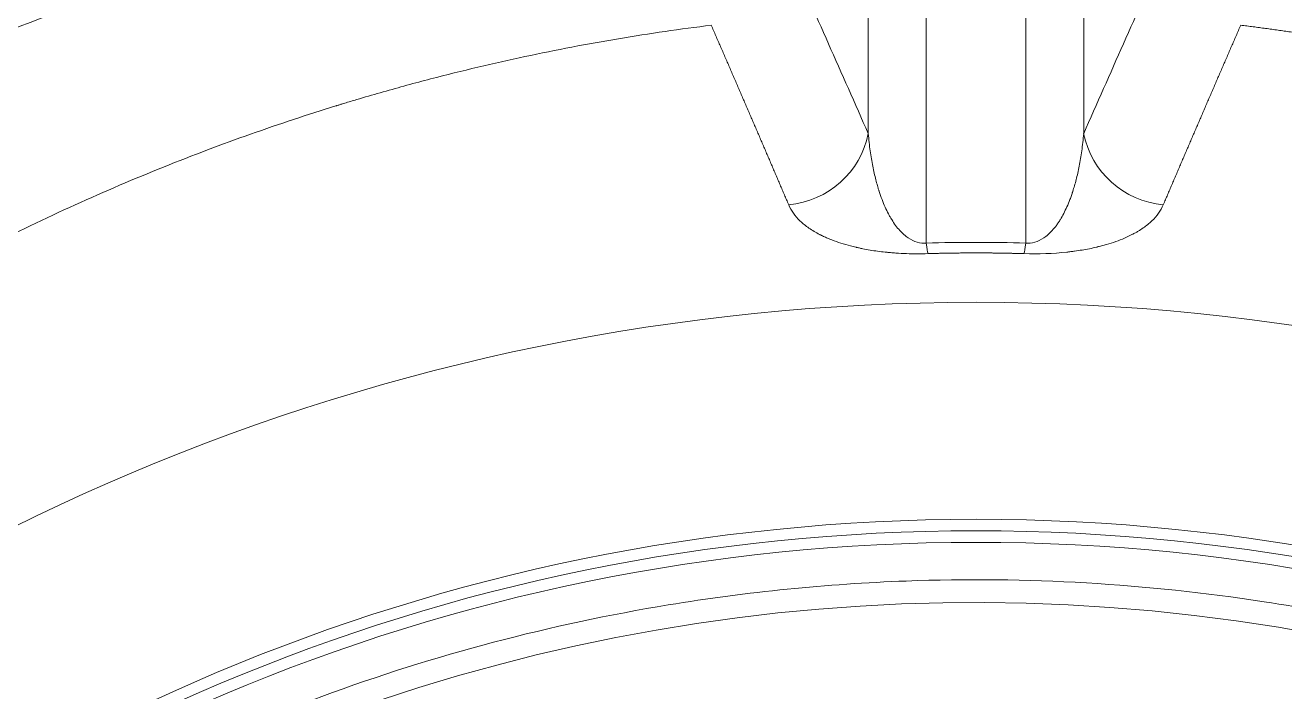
# Model space of a CAD drawing. Header units: millimetres. Extents: x 4664 to 8864, y -38 to 2932.
# Drawn here: x 7907.99 to 7926.51, y 2240.34 to 2250.14 of the extents above; entities that cross this region are included whole.
import ezdxf

# ---------------------------------------------------------------- set-up
doc = ezdxf.new("R2010")
doc.units = ezdxf.units.MM

msp = doc.modelspace()

# ---------------------------------------------------------------- linework, layer by layer
at = {"lineweight": 5}
for p, q in [((7920.389, 2248.55), (7920.389, 2260.617)), ((7923.556, 2260.617), (7923.556, 2248.55)), ((7921.24, 2260.435), (7921.24, 2246.94)), ((7922.705, 2246.94), (7922.705, 2260.435))]:
    msp.add_line(p, q, dxfattribs=at)
for radius in [31.888, 28.697, 28.528, 28.358]:
    msp.add_circle((7921.973, 2214.181), radius, dxfattribs=at)
msp.add_arc((7921.973, 2214.181), 27.471, 79.3705, 240.9439, dxfattribs=at)
for centre, major_axis, ratio, start_param, end_param in [((7919.112, 2248.786), (1.195, 0.527), 0.983038, 4.384748, 5.67676), ((7924.833, 2248.786), (-1.195, 0.527), 0.983038, 0.606425, 1.898438), ((7921.973, 2220.981), (0, 25.97), 0.952222, 6.253566, 6.312805), ((7921.24, 2248.07), (-0.041, 1.305), 0.053788, 2.617157, 2.966804), ((7922.705, 2248.07), (0.041, 1.305), 0.053788, 3.316381, 3.666029)]:
    msp.add_ellipse(centre, major_axis=major_axis, ratio=ratio, start_param=start_param, end_param=end_param, dxfattribs=at)
for points, knots in [([(7907.12, 2249.816), (7907.557, 2249.993), (7908.433, 2250.331), (7909.758, 2250.789), (7910.648, 2251.061), (7911.319, 2251.253), (7911.542, 2251.315), (7911.879, 2251.405), (7912.047, 2251.45), (7912.244, 2251.5), (7912.342, 2251.525), (7912.391, 2251.537), (7912.416, 2251.544), (7912.428, 2251.547), (7912.434, 2251.548), (7912.438, 2251.549), (7912.439, 2251.549), (7912.44, 2251.549), (7912.44, 2251.55), (7912.44, 2251.55), (7912.9, 2251.664), (7913.819, 2251.876), (7915.204, 2252.143), (7916.593, 2252.359), (7917.523, 2252.471), (7917.988, 2252.518)], [0, 0, 0, 0, 0.125, 0.25, 0.375, 0.375, 0.4375, 0.4375, 0.46875, 0.484375, 0.492187, 0.496094, 0.498047, 0.499023, 0.499512, 0.499756, 0.499878, 0.499939, 0.499939, 0.5, 0.5, 0.625, 0.75, 0.875, 1, 1, 1, 1]), ([(7925.957, 2252.518), (7926.423, 2252.471), (7927.353, 2252.359), (7928.743, 2252.142), (7929.667, 2251.964), (7930.359, 2251.818), (7930.589, 2251.767), (7930.934, 2251.688), (7931.106, 2251.647), (7931.307, 2251.598), (7931.408, 2251.574), (7931.458, 2251.561), (7931.483, 2251.555), (7931.496, 2251.552), (7931.502, 2251.55), (7931.505, 2251.549), (7931.507, 2251.549), (7931.508, 2251.549), (7931.508, 2251.549), (7931.508, 2251.549), (7931.958, 2251.437), (7932.855, 2251.196), (7934.189, 2250.788), (7935.513, 2250.331), (7936.389, 2249.993), (7936.825, 2249.816)], [0, 0, 0, 0, 0.125, 0.25, 0.375, 0.375, 0.4375, 0.4375, 0.46875, 0.484375, 0.492187, 0.496094, 0.498047, 0.499023, 0.499512, 0.499756, 0.499878, 0.499939, 0.499939, 0.5, 0.5, 0.625, 0.75, 0.875, 1, 1, 1, 1]), ([(7918.079, 2250.144), (7917.628, 2250.088), (7917.173, 2250.022), (7916.26, 2249.869), (7915.8, 2249.781), (7914.879, 2249.584), (7914.416, 2249.475), (7913.72, 2249.294), (7913.488, 2249.23), (7913.14, 2249.131), (7912.965, 2249.081), (7912.762, 2249.02), (7912.66, 2248.989), (7912.609, 2248.973), (7912.584, 2248.965), (7912.571, 2248.961), (7912.565, 2248.959), (7912.562, 2248.958), (7912.56, 2248.958), (7912.559, 2248.958), (7912.559, 2248.957), (7912.559, 2248.957), (7912.559, 2248.957), (7912.559, 2248.957), (7912.559, 2248.957), (7912.146, 2248.83), (7911.728, 2248.692), (7910.884, 2248.393), (7910.457, 2248.232), (7909.596, 2247.885), (7909.162, 2247.7), (7908.287, 2247.304), (7907.847, 2247.093), (7907.405, 2246.869)], [0, 0, 0, 0, 0.125, 0.125, 0.25, 0.25, 0.375, 0.375, 0.4375, 0.4375, 0.46875, 0.484375, 0.492187, 0.496094, 0.498047, 0.499023, 0.499512, 0.499756, 0.499878, 0.499939, 0.499969, 0.499985, 0.499992, 0.499992, 0.5, 0.5, 0.625, 0.625, 0.75, 0.75, 0.875, 0.875, 1, 1, 1, 1]), ([(7919.218, 2247.504), (7919.207, 2247.529), (7919.186, 2247.577), (7919.155, 2247.651), (7919.124, 2247.724), (7919.092, 2247.797), (7919.061, 2247.871), (7919.029, 2247.945), (7918.997, 2248.019), (7918.966, 2248.093), (7918.934, 2248.167), (7918.902, 2248.241), (7918.87, 2248.316), (7918.838, 2248.39), (7918.806, 2248.465), (7918.774, 2248.54), (7918.741, 2248.615), (7918.709, 2248.69), (7918.676, 2248.765), (7918.644, 2248.841), (7918.611, 2248.916), (7918.579, 2248.992), (7918.546, 2249.068), (7918.513, 2249.144), (7918.48, 2249.22), (7918.447, 2249.296), (7918.414, 2249.373), (7918.381, 2249.449), (7918.348, 2249.526), (7918.315, 2249.603), (7918.281, 2249.68), (7918.248, 2249.757), (7918.214, 2249.834), (7918.181, 2249.911), (7918.147, 2249.989), (7918.113, 2250.067), (7918.091, 2250.118), (7918.079, 2250.144)], [0, 0, 0, 0, 0.027549, 0.055158, 0.082828, 0.110557, 0.138347, 0.166197, 0.194107, 0.222077, 0.250107, 0.278197, 0.306348, 0.334559, 0.362829, 0.39116, 0.419551, 0.448002, 0.476514, 0.505085, 0.533717, 0.562408, 0.59116, 0.619972, 0.648844, 0.677777, 0.706769, 0.735821, 0.764934, 0.794107, 0.82334, 0.852633, 0.881986, 0.911399, 0.940873, 0.970406, 1, 1, 1, 1]), ([(7925.866, 2250.144), (7925.854, 2250.118), (7925.832, 2250.067), (7925.798, 2249.989), (7925.764, 2249.911), (7925.731, 2249.834), (7925.697, 2249.757), (7925.664, 2249.68), (7925.631, 2249.603), (7925.597, 2249.526), (7925.564, 2249.449), (7925.531, 2249.373), (7925.498, 2249.296), (7925.465, 2249.22), (7925.432, 2249.144), (7925.399, 2249.068), (7925.366, 2248.992), (7925.334, 2248.916), (7925.301, 2248.841), (7925.269, 2248.765), (7925.236, 2248.69), (7925.204, 2248.615), (7925.171, 2248.54), (7925.139, 2248.465), (7925.107, 2248.39), (7925.075, 2248.316), (7925.043, 2248.241), (7925.011, 2248.167), (7924.979, 2248.093), (7924.948, 2248.019), (7924.916, 2247.945), (7924.884, 2247.871), (7924.853, 2247.797), (7924.821, 2247.724), (7924.79, 2247.651), (7924.759, 2247.577), (7924.738, 2247.529), (7924.727, 2247.504)], [0, 0, 0, 0, 0.029594, 0.059127, 0.088601, 0.118014, 0.147367, 0.17666, 0.205893, 0.235066, 0.264179, 0.293231, 0.322223, 0.351156, 0.380028, 0.40884, 0.437592, 0.466283, 0.494915, 0.523486, 0.551998, 0.580449, 0.60884, 0.637171, 0.665441, 0.693652, 0.721803, 0.749893, 0.777923, 0.805893, 0.833803, 0.861653, 0.889443, 0.917172, 0.944842, 0.972451, 1, 1, 1, 1]), ([(7936.54, 2246.869), (7936.532, 2246.873), (7936.516, 2246.881), (7936.492, 2246.894), (7936.468, 2246.906), (7936.444, 2246.918), (7936.42, 2246.93), (7936.396, 2246.942), (7936.372, 2246.954), (7936.348, 2246.966), (7936.324, 2246.978), (7936.3, 2246.99), (7936.276, 2247.001), (7936.252, 2247.013), (7936.229, 2247.025), (7936.205, 2247.037), (7936.181, 2247.049), (7936.157, 2247.06), (7936.133, 2247.072), (7936.109, 2247.084), (7936.085, 2247.095), (7936.062, 2247.107), (7936.038, 2247.119), (7936.014, 2247.13), (7935.99, 2247.142), (7935.966, 2247.153), (7935.943, 2247.165), (7935.919, 2247.176), (7935.895, 2247.188), (7935.871, 2247.199), (7935.848, 2247.21), (7935.824, 2247.222), (7935.8, 2247.233), (7935.776, 2247.244), (7935.753, 2247.256), (7935.729, 2247.267), (7935.705, 2247.278), (7935.682, 2247.289), (7935.658, 2247.3), (7935.634, 2247.311), (7935.611, 2247.322), (7935.587, 2247.334), (7935.563, 2247.345), (7935.54, 2247.356), (7935.516, 2247.367), (7935.493, 2247.378), (7935.469, 2247.388), (7935.445, 2247.399), (7935.422, 2247.41), (7935.398, 2247.421), (7935.375, 2247.432), (7935.351, 2247.443), (7935.328, 2247.453), (7935.304, 2247.464), (7935.281, 2247.475), (7935.257, 2247.486), (7935.234, 2247.496), (7935.21, 2247.507), (7935.187, 2247.517), (7935.163, 2247.528), (7935.14, 2247.539), (7935.117, 2247.549), (7935.093, 2247.56), (7935.07, 2247.57), (7935.046, 2247.581), (7935.023, 2247.591), (7935, 2247.601), (7934.976, 2247.612), (7934.953, 2247.622), (7934.93, 2247.632), (7934.906, 2247.643), (7934.883, 2247.653), (7934.86, 2247.663), (7934.836, 2247.673), (7934.813, 2247.683), (7934.79, 2247.694), (7934.767, 2247.704), (7934.743, 2247.714), (7934.72, 2247.724), (7934.697, 2247.734), (7934.674, 2247.744), (7934.651, 2247.754), (7934.627, 2247.764), (7934.604, 2247.774), (7934.581, 2247.784), (7934.558, 2247.794), (7934.535, 2247.804), (7934.512, 2247.813), (7934.488, 2247.823), (7934.465, 2247.833), (7934.442, 2247.843), (7934.419, 2247.852), (7934.396, 2247.862), (7934.373, 2247.872), (7934.35, 2247.881), (7934.327, 2247.891), (7934.304, 2247.901), (7934.281, 2247.91), (7934.258, 2247.92), (7934.235, 2247.929), (7934.212, 2247.939), (7934.189, 2247.948), (7934.166, 2247.958), (7934.143, 2247.967), (7934.12, 2247.977), (7934.097, 2247.986), (7934.075, 2247.995), (7934.052, 2248.005), (7933.86, 2248.082), (7933.501, 2248.225), (7932.973, 2248.424), (7932.446, 2248.611), (7931.923, 2248.788), (7931.558, 2248.905), (7931.352, 2248.968), (7931.305, 2248.982), (7931.258, 2248.997), (7931.211, 2249.011), (7931.164, 2249.025), (7931.117, 2249.039), (7931.07, 2249.053), (7931.023, 2249.067), (7930.976, 2249.081), (7930.929, 2249.095), (7930.882, 2249.109), (7930.835, 2249.122), (7930.788, 2249.136), (7930.741, 2249.15), (7930.694, 2249.163), (7930.647, 2249.176), (7930.6, 2249.19), (7930.553, 2249.203), (7930.506, 2249.216), (7930.459, 2249.229), (7930.412, 2249.242), (7930.365, 2249.255), (7930.319, 2249.267), (7930.272, 2249.28), (7930.225, 2249.293), (7930.178, 2249.305), (7930.131, 2249.318), (7930.084, 2249.33), (7930.037, 2249.342), (7929.99, 2249.355), (7929.943, 2249.367), (7929.897, 2249.379), (7929.85, 2249.391), (7929.803, 2249.403), (7929.756, 2249.415), (7929.709, 2249.427), (7929.662, 2249.438), (7929.616, 2249.45), (7929.569, 2249.461), (7929.522, 2249.473), (7929.475, 2249.484), (7929.429, 2249.496), (7929.382, 2249.507), (7929.335, 2249.518), (7929.288, 2249.529), (7929.242, 2249.54), (7929.195, 2249.551), (7929.148, 2249.562), (7929.101, 2249.573), (7929.055, 2249.583), (7929.008, 2249.594), (7928.961, 2249.605), (7928.915, 2249.615), (7928.868, 2249.626), (7928.821, 2249.636), (7928.775, 2249.646), (7928.728, 2249.656), (7928.682, 2249.666), (7928.635, 2249.676), (7928.588, 2249.686), (7928.542, 2249.696), (7928.495, 2249.706), (7928.449, 2249.716), (7928.402, 2249.726), (7928.356, 2249.735), (7928.309, 2249.745), (7928.263, 2249.754), (7928.216, 2249.763), (7928.17, 2249.773), (7928.123, 2249.782), (7928.077, 2249.791), (7928.03, 2249.8), (7927.984, 2249.809), (7927.938, 2249.818), (7927.891, 2249.827), (7927.845, 2249.836), (7927.798, 2249.844), (7927.752, 2249.853), (7927.706, 2249.862), (7927.659, 2249.87), (7927.613, 2249.878), (7927.567, 2249.887), (7927.521, 2249.895), (7927.474, 2249.903), (7927.428, 2249.911), (7927.382, 2249.919), (7927.336, 2249.927), (7927.289, 2249.935), (7927.243, 2249.943), (7927.197, 2249.951), (7927.151, 2249.958), (7927.105, 2249.966), (7927.059, 2249.974), (7927.013, 2249.981), (7926.966, 2249.988), (7926.92, 2249.996), (7926.874, 2250.003), (7926.828, 2250.01), (7926.782, 2250.017), (7926.736, 2250.024), (7926.69, 2250.031), (7926.644, 2250.038), (7926.598, 2250.045), (7926.552, 2250.052), (7926.507, 2250.058), (7926.461, 2250.065), (7926.415, 2250.072), (7926.369, 2250.078), (7926.323, 2250.084), (7926.277, 2250.091), (7926.231, 2250.097), (7926.186, 2250.103), (7926.14, 2250.109), (7926.094, 2250.115), (7926.048, 2250.121), (7926.003, 2250.127), (7925.957, 2250.133), (7925.911, 2250.139), (7925.881, 2250.143), (7925.866, 2250.144)], [0, 0, 0, 0, 0.002443, 0.004884, 0.007322, 0.009759, 0.012193, 0.014626, 0.017056, 0.019484, 0.02191, 0.024334, 0.026756, 0.029176, 0.031594, 0.03401, 0.036423, 0.038835, 0.041244, 0.043651, 0.046056, 0.048459, 0.05086, 0.053259, 0.055656, 0.058051, 0.060443, 0.062834, 0.065222, 0.067608, 0.069992, 0.072374, 0.074754, 0.077132, 0.079508, 0.081882, 0.084253, 0.086623, 0.08899, 0.091356, 0.093719, 0.09608, 0.098439, 0.100796, 0.103151, 0.105503, 0.107854, 0.110202, 0.112549, 0.114893, 0.117235, 0.119576, 0.121914, 0.12425, 0.126583, 0.128915, 0.131245, 0.133572, 0.135898, 0.138221, 0.140542, 0.142861, 0.145179, 0.147493, 0.149806, 0.152117, 0.154426, 0.156732, 0.159037, 0.161339, 0.163639, 0.165938, 0.168234, 0.170528, 0.172819, 0.175109, 0.177397, 0.179682, 0.181966, 0.184247, 0.186527, 0.188804, 0.191079, 0.193352, 0.195623, 0.197891, 0.200158, 0.202423, 0.204685, 0.206946, 0.209204, 0.21146, 0.213714, 0.215966, 0.218216, 0.220464, 0.22271, 0.224953, 0.227195, 0.229434, 0.231671, 0.233907, 0.23614, 0.238371, 0.2406, 0.242826, 0.245051, 0.247274, 0.249494, 0.300775, 0.351418, 0.401426, 0.4508, 0.499541, 0.503925, 0.508305, 0.512683, 0.517057, 0.521428, 0.525796, 0.530161, 0.534523, 0.538882, 0.543237, 0.54759, 0.551939, 0.556286, 0.560629, 0.564969, 0.569306, 0.573641, 0.577972, 0.582299, 0.586624, 0.590946, 0.595265, 0.59958, 0.603893, 0.608203, 0.612509, 0.616812, 0.621113, 0.62541, 0.629704, 0.633996, 0.638284, 0.642569, 0.646851, 0.65113, 0.655406, 0.659679, 0.663949, 0.668216, 0.67248, 0.676741, 0.680999, 0.685254, 0.689506, 0.693754, 0.698, 0.702243, 0.706483, 0.71072, 0.714954, 0.719184, 0.723412, 0.727637, 0.731859, 0.736078, 0.740294, 0.744507, 0.748717, 0.752924, 0.757128, 0.761329, 0.765527, 0.769722, 0.773914, 0.778103, 0.782289, 0.786472, 0.790653, 0.79483, 0.799004, 0.803176, 0.807344, 0.81151, 0.815673, 0.819832, 0.823989, 0.828143, 0.832294, 0.836442, 0.840587, 0.844729, 0.848868, 0.853005, 0.857138, 0.861269, 0.865396, 0.869521, 0.873643, 0.877762, 0.881878, 0.885991, 0.890101, 0.894209, 0.898313, 0.902415, 0.906514, 0.91061, 0.914703, 0.918793, 0.92288, 0.926965, 0.931046, 0.935125, 0.939201, 0.943274, 0.947344, 0.951412, 0.955476, 0.959538, 0.963597, 0.967653, 0.971706, 0.975757, 0.979804, 0.983849, 0.987891, 0.99193, 0.995966, 1, 1, 1, 1]), ([(7920.389, 2248.55), (7920.396, 2248.461), (7920.406, 2248.377), (7920.428, 2248.217), (7920.441, 2248.142), (7920.469, 2248.001), (7920.484, 2247.934), (7920.507, 2247.841), (7920.516, 2247.812), (7920.528, 2247.768), (7920.534, 2247.747), (7920.542, 2247.723), (7920.545, 2247.711), (7920.547, 2247.706), (7920.548, 2247.703), (7920.549, 2247.701), (7920.549, 2247.7), (7920.549, 2247.7), (7920.549, 2247.7), (7920.549, 2247.7), (7920.549, 2247.7), (7920.549, 2247.7), (7920.549, 2247.7), (7920.549, 2247.7), (7920.549, 2247.7), (7920.549, 2247.7), (7920.576, 2247.616), (7920.605, 2247.54), (7920.652, 2247.436), (7920.667, 2247.403), (7920.692, 2247.357), (7920.704, 2247.334), (7920.719, 2247.309), (7920.726, 2247.297), (7920.729, 2247.291), (7920.731, 2247.288), (7920.732, 2247.286), (7920.733, 2247.285), (7920.733, 2247.285), (7920.733, 2247.285), (7920.733, 2247.285), (7920.733, 2247.285), (7920.733, 2247.285), (7920.733, 2247.285), (7920.733, 2247.285), (7920.733, 2247.285), (7920.733, 2247.285), (7920.733, 2247.285), (7920.771, 2247.224), (7920.81, 2247.171), (7920.892, 2247.081), (7920.934, 2247.044), (7921.02, 2246.987), (7921.064, 2246.966), (7921.152, 2246.941), (7921.196, 2246.936), (7921.24, 2246.94)], [0, 0, 0, 0, 0.125, 0.125, 0.25, 0.25, 0.375, 0.375, 0.4375, 0.4375, 0.46875, 0.484375, 0.492187, 0.496094, 0.498047, 0.499023, 0.499512, 0.499756, 0.499878, 0.499939, 0.499969, 0.499985, 0.499992, 0.499996, 0.499996, 0.5, 0.5, 0.625, 0.625, 0.6875, 0.6875, 0.71875, 0.734375, 0.742187, 0.746094, 0.748047, 0.749023, 0.749512, 0.749756, 0.749878, 0.749939, 0.749969, 0.749985, 0.749992, 0.749996, 0.749998, 0.749998, 0.75, 0.75, 0.8125, 0.8125, 0.875, 0.875, 0.9375, 0.9375, 1, 1, 1, 1]), ([(7922.705, 2246.94), (7922.749, 2246.936), (7922.793, 2246.941), (7922.882, 2246.966), (7922.926, 2246.987), (7923.012, 2247.045), (7923.054, 2247.082), (7923.115, 2247.149), (7923.135, 2247.174), (7923.165, 2247.214), (7923.18, 2247.234), (7923.196, 2247.26), (7923.205, 2247.273), (7923.209, 2247.28), (7923.211, 2247.283), (7923.212, 2247.285), (7923.212, 2247.286), (7923.213, 2247.286), (7923.213, 2247.286), (7923.213, 2247.286), (7923.213, 2247.286), (7923.213, 2247.286), (7923.213, 2247.286), (7923.213, 2247.286), (7923.213, 2247.286), (7923.213, 2247.286), (7923.246, 2247.341), (7923.279, 2247.403), (7923.325, 2247.507), (7923.34, 2247.543), (7923.362, 2247.6), (7923.372, 2247.63), (7923.384, 2247.665), (7923.39, 2247.683), (7923.393, 2247.692), (7923.395, 2247.697), (7923.396, 2247.699), (7923.396, 2247.7), (7923.396, 2247.701), (7923.396, 2247.701), (7923.396, 2247.701), (7923.396, 2247.701), (7923.396, 2247.701), (7923.396, 2247.701), (7923.396, 2247.701), (7923.396, 2247.701), (7923.396, 2247.701), (7923.413, 2247.754), (7923.43, 2247.812), (7923.462, 2247.935), (7923.477, 2248.002), (7923.504, 2248.143), (7923.517, 2248.218), (7923.539, 2248.377), (7923.549, 2248.461), (7923.556, 2248.55)], [0, 0, 0, 0, 0.0625, 0.0625, 0.125, 0.125, 0.1875, 0.1875, 0.21875, 0.21875, 0.234375, 0.242188, 0.246094, 0.248047, 0.249023, 0.249512, 0.249756, 0.249878, 0.249939, 0.249969, 0.249985, 0.249992, 0.249996, 0.249998, 0.249998, 0.25, 0.25, 0.375, 0.375, 0.4375, 0.4375, 0.46875, 0.484375, 0.492188, 0.496094, 0.498047, 0.499023, 0.499512, 0.499756, 0.499878, 0.499939, 0.499969, 0.499985, 0.499992, 0.499996, 0.499996, 0.5, 0.5, 0.625, 0.625, 0.75, 0.75, 0.875, 0.875, 1, 1, 1, 1]), ([(7921.268, 2246.785), (7921.16, 2246.781), (7921.054, 2246.781), (7920.897, 2246.787), (7920.819, 2246.791), (7920.728, 2246.798), (7920.683, 2246.803), (7920.661, 2246.805), (7920.65, 2246.806), (7920.644, 2246.807), (7920.641, 2246.807), (7920.64, 2246.807), (7920.639, 2246.807), (7920.639, 2246.807), (7920.638, 2246.807), (7920.638, 2246.807), (7920.638, 2246.807), (7920.638, 2246.807), (7920.638, 2246.807), (7920.562, 2246.815), (7920.488, 2246.825), (7920.379, 2246.843), (7920.325, 2246.853), (7920.264, 2246.866), (7920.234, 2246.873), (7920.219, 2246.876), (7920.211, 2246.878), (7920.207, 2246.879), (7920.206, 2246.879), (7920.205, 2246.879), (7920.204, 2246.879), (7920.204, 2246.879), (7920.204, 2246.879), (7920.204, 2246.879), (7920.204, 2246.879), (7920.204, 2246.879), (7920.204, 2246.879), (7920.102, 2246.903), (7920.008, 2246.93), (7919.875, 2246.977), (7919.832, 2246.994), (7919.771, 2247.02), (7919.741, 2247.034), (7919.706, 2247.05), (7919.69, 2247.059), (7919.681, 2247.063), (7919.677, 2247.065), (7919.675, 2247.066), (7919.674, 2247.067), (7919.673, 2247.067), (7919.673, 2247.067), (7919.673, 2247.067), (7919.673, 2247.067), (7919.673, 2247.067), (7919.673, 2247.067), (7919.673, 2247.067), (7919.673, 2247.067), (7919.616, 2247.097), (7919.511, 2247.159), (7919.383, 2247.263), (7919.283, 2247.377), (7919.236, 2247.461), (7919.218, 2247.504)], [0, 0, 0, 0, 0.0625, 0.0625, 0.09375, 0.109375, 0.117187, 0.121094, 0.123047, 0.124023, 0.124512, 0.124756, 0.124878, 0.124939, 0.124969, 0.124985, 0.124992, 0.124992, 0.125, 0.125, 0.1875, 0.1875, 0.21875, 0.234375, 0.242187, 0.246094, 0.248047, 0.249023, 0.249512, 0.249756, 0.249878, 0.249939, 0.249969, 0.249985, 0.249992, 0.249992, 0.25, 0.25, 0.375, 0.375, 0.4375, 0.4375, 0.46875, 0.484375, 0.492187, 0.496094, 0.498047, 0.499023, 0.499512, 0.499756, 0.499878, 0.499939, 0.499969, 0.499985, 0.499992, 0.499992, 0.5, 0.5, 0.625, 0.75, 0.875, 1, 1, 1, 1]), ([(7924.727, 2247.504), (7924.709, 2247.461), (7924.662, 2247.378), (7924.563, 2247.264), (7924.478, 2247.195), (7924.407, 2247.146), (7924.37, 2247.122), (7924.323, 2247.095), (7924.299, 2247.082), (7924.287, 2247.075), (7924.281, 2247.072), (7924.278, 2247.07), (7924.276, 2247.07), (7924.276, 2247.069), (7924.275, 2247.069), (7924.275, 2247.069), (7924.275, 2247.069), (7924.275, 2247.069), (7924.275, 2247.069), (7924.275, 2247.069), (7924.275, 2247.069), (7924.275, 2247.069), (7924.199, 2247.029), (7924.117, 2246.994), (7923.985, 2246.947), (7923.939, 2246.932), (7923.868, 2246.912), (7923.832, 2246.902), (7923.789, 2246.891), (7923.767, 2246.886), (7923.756, 2246.883), (7923.751, 2246.882), (7923.748, 2246.881), (7923.746, 2246.881), (7923.746, 2246.88), (7923.745, 2246.88), (7923.745, 2246.88), (7923.745, 2246.88), (7923.745, 2246.88), (7923.745, 2246.88), (7923.745, 2246.88), (7923.745, 2246.88), (7923.677, 2246.864), (7923.606, 2246.85), (7923.497, 2246.832), (7923.442, 2246.824), (7923.377, 2246.815), (7923.344, 2246.811), (7923.327, 2246.809), (7923.319, 2246.808), (7923.314, 2246.808), (7923.312, 2246.808), (7923.311, 2246.808), (7923.311, 2246.808), (7923.311, 2246.808), (7923.31, 2246.808), (7923.31, 2246.808), (7923.31, 2246.808), (7923.31, 2246.808), (7923.31, 2246.808), (7923.105, 2246.785), (7922.894, 2246.778), (7922.677, 2246.785)], [0, 0, 0, 0, 0.125, 0.25, 0.375, 0.375, 0.4375, 0.46875, 0.484375, 0.492188, 0.496094, 0.498047, 0.499023, 0.499512, 0.499756, 0.499878, 0.499939, 0.499969, 0.499985, 0.499992, 0.499992, 0.5, 0.5, 0.625, 0.625, 0.6875, 0.6875, 0.71875, 0.734375, 0.742188, 0.746094, 0.748047, 0.749023, 0.749512, 0.749756, 0.749878, 0.749939, 0.749969, 0.749985, 0.749992, 0.749992, 0.75, 0.75, 0.8125, 0.8125, 0.84375, 0.859375, 0.867188, 0.871094, 0.873047, 0.874023, 0.874512, 0.874756, 0.874878, 0.874939, 0.874969, 0.874985, 0.874992, 0.874992, 0.875, 0.875, 1, 1, 1, 1]), ([(7922.677, 2246.785), (7922.672, 2246.785), (7922.662, 2246.785), (7922.646, 2246.786), (7922.631, 2246.786), (7922.616, 2246.787), (7922.601, 2246.787), (7922.585, 2246.787), (7922.57, 2246.788), (7922.555, 2246.788), (7922.539, 2246.789), (7922.524, 2246.789), (7922.509, 2246.789), (7922.493, 2246.79), (7922.478, 2246.79), (7922.463, 2246.79), (7922.447, 2246.791), (7922.432, 2246.791), (7922.417, 2246.791), (7922.401, 2246.792), (7922.386, 2246.792), (7922.371, 2246.792), (7922.355, 2246.793), (7922.34, 2246.793), (7922.325, 2246.793), (7922.309, 2246.793), (7922.294, 2246.793), (7922.279, 2246.794), (7922.264, 2246.794), (7922.248, 2246.794), (7922.233, 2246.794), (7922.218, 2246.794), (7922.202, 2246.795), (7922.187, 2246.795), (7922.172, 2246.795), (7922.156, 2246.795), (7922.141, 2246.795), (7922.126, 2246.795), (7922.11, 2246.795), (7922.095, 2246.795), (7922.08, 2246.796), (7922.064, 2246.796), (7922.049, 2246.796), (7922.034, 2246.796), (7922.018, 2246.796), (7922.003, 2246.796), (7921.988, 2246.796), (7921.967, 2246.796), (7921.942, 2246.796), (7921.911, 2246.796), (7921.881, 2246.796), (7921.85, 2246.795), (7921.819, 2246.795), (7921.789, 2246.795), (7921.758, 2246.795), (7921.727, 2246.794), (7921.697, 2246.794), (7921.666, 2246.794), (7921.636, 2246.793), (7921.605, 2246.793), (7921.574, 2246.792), (7921.544, 2246.792), (7921.513, 2246.791), (7921.482, 2246.79), (7921.452, 2246.79), (7921.421, 2246.789), (7921.39, 2246.788), (7921.36, 2246.787), (7921.329, 2246.787), (7921.299, 2246.786), (7921.278, 2246.785), (7921.268, 2246.785)], [0, 0, 0, 0, 0.010884, 0.021768, 0.03265, 0.043532, 0.054412, 0.065292, 0.076172, 0.08705, 0.097928, 0.108805, 0.119681, 0.130556, 0.141431, 0.152305, 0.163178, 0.174051, 0.184923, 0.195794, 0.206665, 0.217535, 0.228405, 0.239274, 0.250142, 0.26101, 0.271878, 0.282745, 0.293611, 0.304477, 0.315342, 0.326207, 0.337072, 0.347936, 0.3588, 0.369663, 0.380526, 0.391389, 0.402251, 0.413113, 0.423975, 0.434837, 0.445698, 0.456559, 0.467419, 0.47828, 0.48914, 0.5, 0.52172, 0.543441, 0.565163, 0.586887, 0.608611, 0.630337, 0.652064, 0.673793, 0.695523, 0.717256, 0.73899, 0.760726, 0.782465, 0.804206, 0.825949, 0.847695, 0.869444, 0.891196, 0.91295, 0.934708, 0.956468, 0.978232, 1, 1, 1, 1]), ([(7933.638, 2239.424), (7934.109, 2239.207), (7935.097, 2238.717), (7937.069, 2237.586), (7938.99, 2236.23), (7941.654, 2233.939), (7944.022, 2231.321), (7946.595, 2227.359), (7948.027, 2224.13), (7948.869, 2221.319), (7949.532, 2218.459), (7949.829, 2215.53), (7949.71, 2210.833), (7948.957, 2206.775), (7947.026, 2201.843), (7945.235, 2198.796), (7942.721, 2195.544), (7940.228, 2193.047), (7936.899, 2190.629), (7933.806, 2188.933), (7929.418, 2187.206), (7924.782, 2186.34), (7920.083, 2186.361), (7917.17, 2186.746), (7913.739, 2187.534), (7910.976, 2188.55), (7907.851, 2190.174), (7905.876, 2191.45), (7903.114, 2193.634), (7900.645, 2196.152), (7897.928, 2199.977), (7895.587, 2204.702), (7894.321, 2209.869), (7894.036, 2215.748), (7894.692, 2220.42), (7896.42, 2225.447), (7898.084, 2228.576), (7900.464, 2231.935), (7902.854, 2234.538), (7906.088, 2237.097), (7908.603, 2238.614), (7910.717, 2239.631), (7913.455, 2240.739), (7916.879, 2241.638), (7921.562, 2242.105), (7925.677, 2241.86), (7930.873, 2240.714), (7935.198, 2238.836), (7939.561, 2235.874), (7942.124, 2233.459), (7945.118, 2229.833), (7947.209, 2226.265), (7948.98, 2221.29), (7949.623, 2217.822), (7949.859, 2213.722), (7949.613, 2210.198), (7948.688, 2206.195), (7947.467, 2202.887), (7945.562, 2199.233), (7943.109, 2195.929), (7939.756, 2192.649), (7936.4, 2190.269), (7932.194, 2188.193), (7928.265, 2186.971), (7923.066, 2186.224), (7918.73, 2186.412), (7915.6, 2187.1), (7914.832, 2187.304)], [0, 0, 0, 0, 0.006314, 0.013403, 0.02746, 0.034433, 0.055153, 0.06884, 0.089355, 0.096186, 0.103009, 0.123487, 0.130312, 0.157651, 0.171295, 0.19176, 0.198582, 0.219083, 0.232739, 0.246379, 0.260023, 0.287433, 0.301147, 0.314851, 0.3217, 0.342232, 0.349066, 0.362718, 0.36954, 0.389996, 0.403578, 0.423785, 0.450318, 0.463364, 0.489074, 0.501707, 0.520457, 0.526663, 0.545233, 0.557589, 0.569977, 0.576192, 0.58243, 0.601358, 0.614143, 0.633596, 0.646759, 0.673678, 0.68739, 0.708264, 0.715298, 0.743767, 0.758145, 0.779887, 0.787177, 0.809164, 0.823878, 0.838617, 0.853388, 0.875637, 0.890481, 0.912656, 0.927319, 0.949033, 0.963265, 0.990966, 1, 1, 1, 1])]:
    msp.add_open_spline(points, degree=3, knots=knots, dxfattribs=at)
for points in [[(7919.218, 2251.187), (7919.609, 2250.311), (7919.999, 2249.433), (7920.389, 2248.55)], [(7923.556, 2248.55), (7923.946, 2249.433), (7924.336, 2250.311), (7924.727, 2251.187)]]:
    msp.add_open_spline(points, degree=3, dxfattribs=at)

doc.saveas('drawing.dxf')
